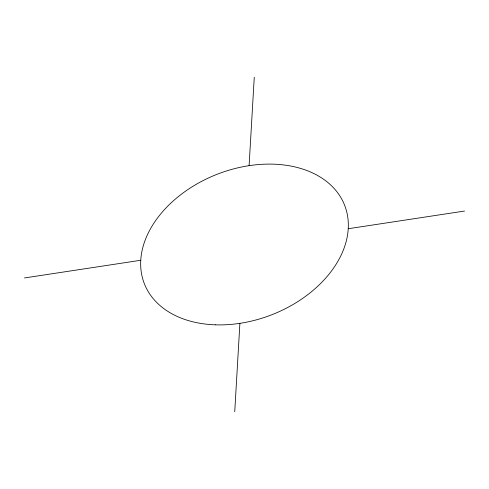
<?xml version="1.0" encoding="UTF-8"?>
<svg xmlns="http://www.w3.org/2000/svg" width="489" height="489" viewBox="0 0 489 489"><rect width="100%" height="100%" fill="white"/><g stroke="black" fill="none" stroke-linecap="round" stroke-linejoin="round"><path stroke-width="0.73" d="M234.738 411.75L239.897 323.345M249.103 165.655L254.262 77.25M24.45 277.954L140.765 260.27M348.235 228.73L464.55 211.046M215.57 324.837A107.543 75.373 -21.4 0 0 345.326 207.159A107.543 75.373 -21.4 0 0 172.599 201.505A107.543 75.373 -21.4 0 0 215.57 324.837"/></g></svg>
